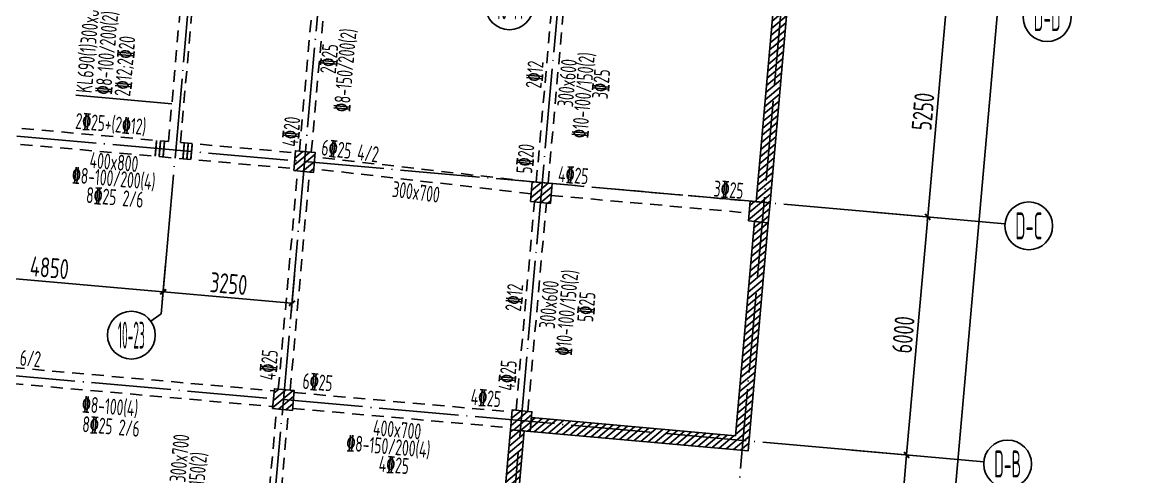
# Model space of a CAD drawing. Header units: millimetres. Extents: x 64473 to 386235, y 427387 to 703525.
# Drawn here: x 343792 to 371978, y 486050 to 497451 of the extents above; entities that cross this region are included whole.
import ezdxf
from ezdxf.enums import TextEntityAlignment as Align

# ---------------------------------------------------------------- set-up
doc = ezdxf.new("R2010")
doc.units = ezdxf.units.MM
doc.header["$LTSCALE"] = 100
doc.header["$PDMODE"] = 35
doc.header["$PDSIZE"] = 200
doc.linetypes.add('3', pattern=[5, 3, -2])
doc.linetypes.add('DOTE', pattern=[2.42, 2, -0.2, 0.02, -0.2])
for name, color, linetype in [('B-TEXT', 7, 'Continuous'), ('COLU', 7, 'Continuous'), ('h斜线-墙', 7, 'Continuous'), ('h斜线-柱', 7, 'Continuous'), ('L-AXIS', 3, 'Continuous'), ('L-dote', 253, 'DOTE'), ('L-箍筋', 1, 'Continuous'), ('WALL', 3, 'Continuous'), ('垂直标注', 31, 'Continuous'), ('垂直钢筋', 27, 'Continuous'), ('梁虚线', 4, '3'), ('水平钢筋', 30, 'Continuous')]:
    doc.layers.add(name, color=color, linetype=linetype)
doc.styles.add('_TCH_AXIS', font='tssdeng.shx', dxfattribs={"width": 0.7, "bigfont": 'tssdchn.shx'})
doc.styles.add('COMPLEX', font='tssdeng.shx', dxfattribs={"width": 0.7, "bigfont": 'tssdchn.shx'})
doc.styles.get("Standard").update_dxf_attribs({"font": 'tssdeng.shx', "width": 0.7, "bigfont": 'tssdchn.shx'})
doc.styles.add('TSSD_Dimension', font='Tssdeng.shx', dxfattribs={"width": 0.7, "bigfont": 'tssdchn.shx'})
doc.dimstyles.new('TSSD_100_100$0', dxfattribs={"dimtxt": 300, "dimasz": 100, "dimexe": 250, "dimexo": 250, "dimgap": 100, "dimtad": 1, "dimdec": 0, "dimzin": 0, "dimdsep": 46, "dimtxsty": 'TSSD_Dimension', "dimblk": '_tsdbk', "dimblk1": '_tsdbk', "dimblk2": '_tsdbk', "dimsah": 1, "dimcen": 0, "dimclrt": 7, "dimadec": 0, "dimazin": 0, "dimtfac": 1, "dimtdec": 0, "dimtix": 1, "dimtmove": 2, "dimatfit": 3, "dimldrblk": '_tsdbk', "dimfxl": 1, "dimtolj": 1, "dimtzin": 0, "dimarcsym": 0})
pattern_1 = [(39.931646, (-467527.32, -323147.44), (-81.517904, 97.384965), [])]
pattern_2 = [(39.931646, (8572.51, -7581.39), (-81.517904, 97.384965), [])]

# ---------------------------------------------------------------- blocks, each defined once
blk = doc.blocks.new('_tsdbk')
blk.add_line((-1, 0), (0, 0))
at = {"const_width": 0.5}
blk.add_lwpolyline([(-0.7, -0.7), (0.7, 0.7)], dxfattribs=at)
blk = doc.blocks.new('*D55')
at = {"layer": 'Defpoints', "color": 0}
for p in [(195618, 492739), (361118, 478060), (360853, 475069)]:
    blk.add_point(p, dxfattribs=at)
at = {"layer": 'L-AXIS', "color": 0, "lineweight": -2}
for p, q in [((195596, 492490), (195330, 489498)), ((195452, 489738), (360753, 475078)), ((361096, 477811), (360831, 474820))]:
    blk.add_line(p, q, dxfattribs=at)
at = {"layer": 'L-AXIS', "color": 0, "lineweight": -2, "xscale": 100, "yscale": 100, "zscale": 100}
for p, rotation in [((195352, 489747), 174.9316457827788), ((360853, 475069), 354.9316457827788)]:
    blk.add_blockref('_tsdbk', p, dxfattribs=dict(at, rotation=rotation))
at = {"layer": 'L-AXIS', "color": 7, "insert": (278133, 482757), "char_height": 500, "attachment_point": 5, "rotation": 354.9316, "style": 'TSSD_Dimension'}
blk.add_mtext('\\A1;166150', dxfattribs=at)
blk = doc.blocks.new('*D480')
at = {"layer": 'Defpoints', "color": 0}
for p in [(369044, 539130), (371956, 538872), (363903, 481158)]:
    blk.add_point(p, dxfattribs=at)
at = {"layer": 'L-AXIS', "color": 0, "lineweight": -2}
for p, q in [((369293, 539108), (372205, 538850)), ((366823, 480999), (371947, 538772)), ((364152, 481136), (367063, 480878))]:
    blk.add_line(p, q, dxfattribs=at)
at = {"layer": 'L-AXIS', "color": 0, "lineweight": -2, "xscale": 100, "yscale": 100, "zscale": 100}
for p, rotation in [((371956, 538872), 84.93164578942289), ((366814, 480900), 264.9316457894229)]:
    blk.add_blockref('_tsdbk', p, dxfattribs=dict(at, rotation=rotation))
at = {"layer": 'L-AXIS', "color": 7, "insert": (369036, 509917), "char_height": 500, "attachment_point": 5, "rotation": 84.9316, "style": 'TSSD_Dimension'}
blk.add_mtext('\\A1;58200', dxfattribs=at)
blk = doc.blocks.new('*D489')
at = {"layer": 'Defpoints', "color": 0}
for p in [(342583, 492063), (347414, 491635), (347330, 490687)]:
    blk.add_point(p, dxfattribs=at)
at = {"layer": 'L-AXIS', "color": 0, "lineweight": -2}
for p, q in [((342561, 491814), (342477, 490867)), ((347392, 491386), (347308, 490438)), ((342598, 491107), (347230, 490696))]:
    blk.add_line(p, q, dxfattribs=at)
at = {"layer": 'L-AXIS', "color": 0, "lineweight": -2, "xscale": 100, "yscale": 100, "zscale": 100}
for p, rotation in [((342499, 491116), 174.9316457827808), ((347330, 490687), 354.9316457827808)]:
    blk.add_blockref('_tsdbk', p, dxfattribs=dict(at, rotation=rotation))
at = {"layer": 'L-AXIS', "color": 7, "insert": (344472, 491292), "char_height": 500, "attachment_point": 5, "rotation": 354.9316, "style": 'TSSD_Dimension'}
blk.add_mtext('\\A1;4850', dxfattribs=at)
blk = doc.blocks.new('*D492')
at = {"layer": 'Defpoints', "color": 0}
for p in [(347414, 491635), (350651, 491347), (350567, 490400)]:
    blk.add_point(p, dxfattribs=at)
at = {"layer": 'L-AXIS', "color": 0, "lineweight": -2}
for p, q in [((347392, 491386), (347308, 490438)), ((350629, 491098), (350545, 490151)), ((347429, 490678), (350467, 490409))]:
    blk.add_line(p, q, dxfattribs=at)
at = {"layer": 'L-AXIS', "color": 0, "lineweight": -2, "xscale": 100, "yscale": 100, "zscale": 100}
for p, rotation in [((347330, 490687), 174.9316457827808), ((350567, 490400), 354.9316457827808)]:
    blk.add_blockref('_tsdbk', p, dxfattribs=dict(at, rotation=rotation))
at = {"layer": 'L-AXIS', "color": 7, "insert": (348979, 490892), "char_height": 500, "attachment_point": 5, "rotation": 354.9316, "style": 'TSSD_Dimension'}
blk.add_mtext('\\A1;3250', dxfattribs=at)
blk = doc.blocks.new('_AXISO')
blk.add_circle((0, 0), 0.5)
at = {"layer": 'B-TEXT', "style": 'COMPLEX', "width": 1.450893}
blk.add_attdef('A', text='', height=0.56, dxfattribs=at).set_placement((0.249375, -0.28), (0.749375, -0.28), align=Align.FIT)
blk = doc.blocks.new('*D497')
at = {"layer": 'Defpoints', "color": 0}
for p in [(365391, 497942), (367014, 497798), (364927, 492713)]:
    blk.add_point(p, dxfattribs=at)
at = {"layer": 'L-AXIS', "color": 0, "lineweight": -2}
for p, q in [((365640, 497920), (367263, 497776)), ((366559, 492668), (367005, 497698)), ((365176, 492690), (366799, 492546))]:
    blk.add_line(p, q, dxfattribs=at)
at = {"layer": 'L-AXIS', "color": 0, "lineweight": -2, "xscale": 100, "yscale": 100, "zscale": 100}
for p, rotation in [((367014, 497798), 84.93164578942289), ((366550, 492569), 264.9316457894229)]:
    blk.add_blockref('_tsdbk', p, dxfattribs=dict(at, rotation=rotation))
at = {"layer": 'L-AXIS', "color": 7, "insert": (366434, 495214), "char_height": 500, "attachment_point": 5, "rotation": 84.9316, "style": 'TSSD_Dimension'}
blk.add_mtext('\\A1;5250', dxfattribs=at)
blk = doc.blocks.new('*D498')
at = {"layer": 'Defpoints', "color": 0}
for p in [(364927, 492713), (366550, 492569), (364397, 486736)]:
    blk.add_point(p, dxfattribs=at)
at = {"layer": 'L-AXIS', "color": 0, "lineweight": -2}
for p, q in [((365176, 492690), (366799, 492546)), ((366029, 486692), (366542, 492469)), ((364646, 486714), (366269, 486570))]:
    blk.add_line(p, q, dxfattribs=at)
at = {"layer": 'L-AXIS', "color": 0, "lineweight": -2, "xscale": 100, "yscale": 100, "zscale": 100}
for p, rotation in [((366550, 492569), 84.93164578942289), ((366020, 486592), 264.9316457894229)]:
    blk.add_blockref('_tsdbk', p, dxfattribs=dict(at, rotation=rotation))
at = {"layer": 'L-AXIS', "color": 7, "insert": (365937, 489611), "char_height": 500, "attachment_point": 5, "rotation": 84.9316, "style": 'TSSD_Dimension'}
blk.add_mtext('\\A1;6000', dxfattribs=at)
blk = doc.blocks.new('*D499')
at = {"layer": 'Defpoints', "color": 0}
for p in [(364397, 486736), (366020, 486592), (363903, 481158)]:
    blk.add_point(p, dxfattribs=at)
at = {"layer": 'L-AXIS', "color": 0, "lineweight": -2}
for p, q in [((364646, 486714), (366269, 486570)), ((365535, 481114), (366012, 486492)), ((364152, 481136), (365775, 480992))]:
    blk.add_line(p, q, dxfattribs=at)
at = {"layer": 'L-AXIS', "color": 0, "lineweight": -2, "xscale": 100, "yscale": 100, "zscale": 100}
for p, rotation in [((366020, 486592), 84.93164578942289), ((365526, 481014), 264.9316457894229)]:
    blk.add_blockref('_tsdbk', p, dxfattribs=dict(at, rotation=rotation))
at = {"layer": 'L-AXIS', "color": 7, "insert": (365424, 483834), "char_height": 500, "attachment_point": 5, "rotation": 84.9316, "style": 'TSSD_Dimension'}
blk.add_mtext('\\A1;5600', dxfattribs=at)

msp = doc.modelspace()

# ---------------------------------------------------------------- hatches: boundary and pattern name
at = {"layer": 'h斜线-墙'}
h = msp.add_hatch(dxfattribs=at)
h.set_pattern_fill('ANSI31', color=256, scale=40, angle=-5.06835, style=0)
h.set_pattern_definition(pattern_2)
h.paths.add_polyline_path([(362679.7, 497931.5), (363028.3, 497900.6), (362586.6, 492920.1), (362238, 492951.1)])
h = msp.add_hatch(dxfattribs=at)
h.set_pattern_fill('ANSI31', color=256, scale=40, angle=-5.06835, style=0)
h.set_pattern_definition(pattern_2)
h.paths.add_polyline_path([(356555.9, 487180.5), (356586.9, 487529.1), (361716.7, 487074.1), (362193.8, 492453), (362542.4, 492422.1), (362034.4, 486694.6)])
h = msp.add_hatch(dxfattribs=at)
h.set_pattern_fill('ANSI31', color=256, scale=40, angle=-5.06835, style=0)
h.set_pattern_definition(pattern_2)
h.paths.add_polyline_path([(356057.9, 487224.6), (356406.5, 487193.7), (355920.6, 481715.2), (350093.5, 482232), (350124.4, 482580.7), (355602.9, 482094.8)])
at = {"layer": 'h斜线-柱'}
h = msp.add_hatch(dxfattribs=at)
h.set_pattern_fill('ANSI31', color=256, scale=40, angle=-5.06835, style=0)
h.set_pattern_definition(pattern_1)
h.paths.add_polyline_path([(350611.4, 493731.2), (351109.5, 493687.1), (351153.6, 494185.1), (350655.6, 494229.3)])
h = msp.add_hatch(dxfattribs=at)
h.set_pattern_fill('ANSI31', color=256, scale=40, angle=-5.06835, style=0)
h.set_pattern_definition(pattern_1)
h.paths.add_polyline_path([(356565.9, 492952.2), (357063.9, 492908), (357108.1, 493406), (356610, 493450.2)])
h = msp.add_hatch(dxfattribs=at)
h.set_pattern_fill('ANSI31', color=256, scale=40, angle=-5.06835, style=0)
h.set_pattern_definition(pattern_1)
h.paths.add_polyline_path([(362044.4, 492466.3), (362542.4, 492422.1), (362586.6, 492920.1), (362088.5, 492964.3)])
h = msp.add_hatch(dxfattribs=at)
h.set_pattern_fill('ANSI31', color=256, scale=40, angle=-5.06835, style=0)
h.set_pattern_definition(pattern_1)
h.paths.add_polyline_path([(350081.4, 487754.7), (350579.4, 487710.5), (350623.6, 488208.6), (350125.5, 488252.7)])
h = msp.add_hatch(dxfattribs=at)
h.set_pattern_fill('ANSI31', color=256, scale=40, angle=-5.06835, style=0)
h.set_pattern_definition(pattern_1)
h.paths.add_polyline_path([(356057.9, 487224.6), (356555.9, 487180.5), (356600.1, 487678.5), (356102.1, 487722.7)])

# ---------------------------------------------------------------- linework, layer by layer
at = {"layer": 'COLU'}
for points in [[(350611.4, 493731.2), (351109.5, 493687.1), (351153.6, 494185.1), (350655.6, 494229.3)], [(356565.9, 492952.2), (357063.9, 492908), (357108.1, 493406), (356610, 493450.2)], [(362044.4, 492466.3), (362542.4, 492422.1), (362586.6, 492920.1), (362088.5, 492964.3)], [(350081.4, 487754.7), (350579.4, 487710.5), (350623.6, 488208.6), (350125.5, 488252.7)], [(356057.9, 487224.6), (356555.9, 487180.5), (356600.1, 487678.5), (356102.1, 487722.7)]]:
    msp.add_lwpolyline(points, close=True, dxfattribs=at)
at = {"layer": 'L-AXIS'}
for p, q in [((368492.8, 492396.3), (364927.4, 492712.5)), ((347413.7, 491634.6), (347280.8, 490135.9)), ((347280.8, 490135.9), (347018.8, 489948.8)), ((367962.7, 486419.8), (364397.3, 486736))]:
    msp.add_line(p, q, dxfattribs=at)
at = {"layer": 'L-dote', "ltscale": 10}
for p, q in [((365014.1, 521988.1), (361118.1, 478060.3)), ((353060.2, 518511.8), (349563.4, 479085.1)), ((359036.8, 517981.7), (355540, 478555.1)), ((364927.4, 492712.5), (205005.1, 506896.2)), ((347413.7, 491634.6), (348533.1, 504256)), ((364397.3, 486736), (191125.3, 502103.6))]:
    msp.add_line(p, q, dxfattribs=at)
at = {"layer": 'L-箍筋', "const_width": 44.9}
for points in [[(347164.3, 494488.7), (347129, 494090.3)], [(347263.9, 494479.9), (347228.6, 494081.5)], [(347363.5, 494471.1), (347328.2, 494072.6)], [(347861.6, 494426.9), (347826.2, 494028.5)], [(347961.2, 494418.1), (347925.8, 494019.6)], [(348060.8, 494409.2), (348025.4, 494010.8)]]:
    msp.add_lwpolyline(points, dxfattribs=at)
at = {"layer": 'WALL'}
for points in [[(362679.7, 497931.5), (363028.3, 497900.6), (362586.6, 492920.1), (362238, 492951.1)], [(356555.9, 487180.5), (356586.9, 487529.1), (361716.7, 487074.1), (362193.8, 492453), (362542.4, 492422.1), (362034.4, 486694.6)], [(356057.9, 487224.6), (356406.5, 487193.7), (355920.6, 481715.2), (350093.5, 482232), (350124.4, 482580.7), (355602.9, 482094.8)]]:
    msp.add_lwpolyline(points, close=True, dxfattribs=at)
at = {"layer": '垂直标注'}
msp.add_line((345131.2, 495623.6), (347547.7, 495409.2), dxfattribs=at)
at = {"layer": '梁虚线'}
for p, q in [((350755.2, 494220.3), (351174.8, 498951.7)), ((351054, 494194.1), (351473.7, 498925.6)), ((347463.7, 494462.2), (347821.4, 498495.1)), ((347762.5, 494435.7), (348120.2, 498469)), ((356709.6, 493441.2), (357151.4, 498421.6)), ((357008.5, 493415), (357450.2, 498395.5)), ((341786.7, 494965.7), (347463.7, 494462.2)), ((341751.9, 494567.2), (350616.1, 493781)), ((347762.5, 494435.7), (350650.9, 494179.5)), ((356610, 493450.2), (351143.9, 494075.3)), ((350225.1, 488243.7), (350711, 493722.2)), ((350524, 488217.6), (351009.9, 493696.1)), ((356583.5, 493151.3), (351117.4, 493776.3)), ((357107.9, 493406), (362089.3, 492964.2)), ((357081.8, 493107.2), (362063.2, 492665.4)), ((356201.7, 487713.7), (356665.5, 492943.1)), ((356500.5, 487687.5), (356964.3, 492917)), ((342550.6, 488874.4), (350120.9, 488203)), ((342515.7, 488475.9), (350086, 487804.5)), ((350618.9, 488158.8), (356097.4, 487672.9)), ((349739.1, 482764.2), (350181, 487745.7)), ((350038, 482738.1), (350479.8, 487719.5)), ((350584.1, 487760.3), (356062.3, 487274.4))]:
    msp.add_line(p, q, dxfattribs=at)

# ---------------------------------------------------------------- block references
at = {"layer": 'L-AXIS'}
ref = msp.add_blockref('_AXISO', (356034.5, 497868.3), dxfattribs=dict(at, xscale=1199.999999999997, yscale=1200, zscale=1200, rotation=359.999645787379))
ref.add_attrib('A', '10-A', dxfattribs={"color": 7, "height": 678.82, "rotation": 359.99965, "style": '_TCH_AXIS', "width": 0.265823}).set_placement((355695, 497528.9), (356373.9, 497528.9), align=Align.FIT)
ref = msp.add_blockref('_AXISO', (369554.3, 497572.8), dxfattribs=dict(at, xscale=1199.999999999997, yscale=1200, zscale=1200, rotation=359.999645787379))
ref.add_attrib('A', 'D-D', dxfattribs={"color": 7, "height": 678.82, "rotation": 359.99965, "style": '_TCH_AXIS', "width": 0.323077}).set_placement((369214.9, 497233.4), (369893.7, 497233.4), align=Align.FIT)
ref = msp.add_blockref('_AXISO', (369090.5, 492343.3), dxfattribs=dict(at, xscale=1199.999999999997, yscale=1200, zscale=1200, rotation=359.999645787379))
ref.add_attrib('A', 'D-C', dxfattribs={"color": 7, "height": 678.82, "rotation": 359.99965, "style": '_TCH_AXIS', "width": 0.333333}).set_placement((368751, 492003.9), (369429.9, 492003.9), align=Align.FIT)
ref = msp.add_blockref('_AXISO', (346530.5, 489600.1), dxfattribs=dict(at, xscale=1199.999999999997, yscale=1200, zscale=1200, rotation=359.999645787379))
ref.add_attrib('A', '10-23', dxfattribs={"color": 7, "height": 678.82, "rotation": 359.99965, "style": '_TCH_AXIS', "width": 0.221053}).set_placement((346191.1, 489260.7), (346869.9, 489260.7), align=Align.FIT)
ref = msp.add_blockref('_AXISO', (368560.4, 486366.8), dxfattribs=dict(at, xscale=1199.999999999997, yscale=1200, zscale=1200, rotation=359.999645787379))
ref.add_attrib('A', 'D-B', dxfattribs={"color": 7, "height": 678.82, "rotation": 359.99965, "style": '_TCH_AXIS', "width": 0.323077}).set_placement((368221, 486027.4), (368899.8, 486027.3), align=Align.FIT)

# ---------------------------------------------------------------- texts
at = {"layer": '垂直标注', "width": 0.65}
for s, height, rotation, p in [('KL690(1)300x600', 403, 84.93168, (345538.7, 495668.1)), ('%%1328-100/200(2)', 402, 84.93168, (346019.2, 495625.5)), ('2%%13212;2%%13320', 401, 84.93168, (346499.7, 495582.9)), ('KL699(11)300x700', 403, 84.93136, (347766.8, 484524.8)), ('%%13210-100/150(2)', 402, 84.93136, (348247.4, 484482.1))]:
    msp.add_text(s, height=height, rotation=rotation, dxfattribs=at).set_placement(p)
at = {"layer": '垂直钢筋', "color": 0, "width": 0.65}
for s, rotation, p in [('%%1328-150/200(2)', 84.93169, (352010.2, 495188.2)), ('2%%13325', 84.93156, (351668.7, 496153.3)), ('%%13210-100/150(2)', 84.93165, (357994.8, 494531)), ('2%%13212', 84.93165, (356837.3, 495782.9)), ('300x600', 84.93157, (357632.8, 495313.9)), ('3%%13325', 84.93152, (358503.9, 495516.9)), ('4%%13320', 84.93169, (350716.7, 494319.4)), ('5%%13320', 84.93157, (356602.4, 493641.4)), ('%%13210-100/150(2)', 84.93165, (357580.4, 489070)), ('2%%13212', 84.93165, (356324.3, 490184.7)), ('300x600', 84.93165, (357174.8, 489750.4)), ('5%%13325', 84.93152, (358136.3, 489915.5)), ('4%%13325', 84.93156, (350152.1, 488457.7)), ('4%%13325', 84.93165, (356157.2, 488193.2))]:
    msp.add_text(s, height=400, rotation=rotation, dxfattribs=at).set_placement(p)
at = {"layer": '水平钢筋', "color": 0, "width": 0.65}
for s, rotation, p in [('2%%13325+(2%%13212)', 354.93161, (345110.1, 494782.5)), ('6%%13325 4/2', 352.54576, (351289.9, 494119.5)), ('400x800', 354.93161, (345469, 493799.8)), ('%%1328-100/200(4)', 354.93161, (345021.5, 493427.8)), ('4%%13325', 354.93159, (357247, 493450.1)), ('8%%13325 2/6', 354.93161, (345380.5, 492923.1)), ('300x700', 352.54576, (353070.1, 493073.9)), ('3%%13325', 354.93159, (361156.6, 493084.3)), ('8%%13325 6/2', 354.93164, (342798.5, 488917.9)), ('6%%13325', 354.93169, (350821, 488253.6)), ('4%%13325', 354.93169, (355048.5, 487854.9)), ('%%1328-100(4)', 354.93164, (345273.9, 487674.1)), ('8%%13325 2/6', 354.93163, (345283.6, 487170.8)), ('400x700', 354.93169, (352594.6, 487082.8)), ('%%1328-150/200(4)', 354.93169, (351923.2, 486700.6)), ('4%%13325', 354.93169, (352736.9, 486173.6))]:
    msp.add_text(s, height=400, rotation=rotation, dxfattribs=at).set_placement(p)

# ---------------------------------------------------------------- dimensions: what is measured, and where the dimension line sits
at = {"layer": 'L-AXIS'}
for base, p1, p2, angle, picture, middle in [((371955.9, 538872.1), (363902.6, 481157.9), (369044.2, 539130.3), 84.93165, '*D480', (369036.5, 509916.8)), ((367014.3, 497798), (364927.4, 492712.5), (365391.2, 497942), 84.93165, '*D497', (366433.7, 495214.2)), ((360852.8, 475068.9), (195617.7, 492738.7), (361118.1, 478060.3), 354.93165, '*D55', (278133.5, 482756.7)), ((366550.5, 492568.6), (364397.3, 486736), (364927.4, 492712.5), 84.93165, '*D498', (365936.8, 489611.2)), ((350567, 490400.1), (347413.7, 491634.6), (350651, 491347.5), 354.93165, '*D492', (348979.2, 490892.3)), ((366020.4, 486592), (363902.6, 481158.2), (364397.3, 486736), 84.93165, '*D499', (365424.4, 483834))]:
    dim = msp.add_linear_dim(base=base, p1=p1, p2=p2, angle=angle, dimstyle='TSSD_100_100$0', override={"dimtxt": 500}, dxfattribs=at)
    dim.commit()
    dim.dimension.update_dxf_attribs({"geometry": picture, "text_midpoint": middle})
dim = msp.add_linear_dim(base=(347329.7, 490687.2), p1=(342582.7, 492063), p2=(347413.7, 491634.6), angle=354.93165, dimstyle='TSSD_100_100$0', override={"dimtxt": 500}, dxfattribs=at)
dim.commit()
dim.dimension.update_dxf_attribs({"geometry": '*D489', "text_midpoint": (344472.1, 491292), "dimtype": 160})

doc.saveas('drawing.dxf')
